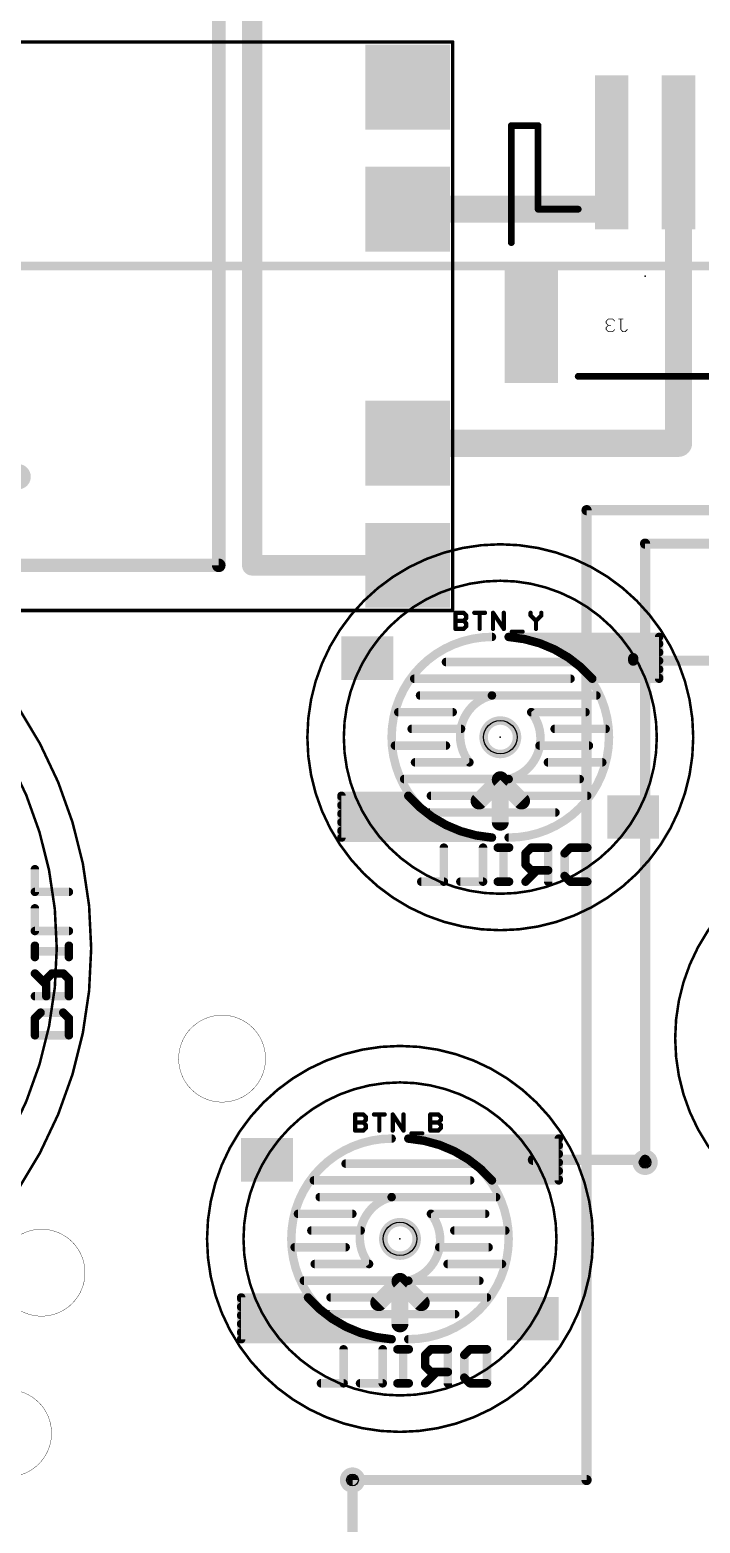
# Model space of a CAD drawing. Extents: x -7 to 74, y -4 to 123.
# Drawn here: x 23.35 to 43.4, y 19.71 to 64.36 of the extents above; entities that cross this region are included whole.
import ezdxf

# ---------------------------------------------------------------- set-up
doc = ezdxf.new("R2010")
doc.units = 0
for name, color, linetype in [('1', 14, 'CONTINUOUS'), ('16', 5, 'CONTINUOUS'), ('18', 94, 'CONTINUOUS'), ('20', 178, 'CONTINUOUS'), ('22', 250, 'CONTINUOUS'), ('23', 178, 'CONTINUOUS'), ('24', 178, 'CONTINUOUS'), ('25', 250, 'CONTINUOUS'), ('26', 250, 'CONTINUOUS'), ('44', 250, 'CONTINUOUS'), ('51', 214, 'CONTINUOUS')]:
    doc.layers.add(name, color=color, linetype=linetype)

# ---------------------------------------------------------------- blocks, each defined once
blk = doc.blocks.new('RECT')
blk.add_solid([(-0.5, -0.5), (0.5, -0.5), (-0.5, 0.5), (0.5, 0.5)])
blk = doc.blocks.new('ROUNDV')
at = {"const_width": 0.5}
blk.add_lwpolyline([(0, -0.25, 1), (0, 0.25, 1), (0, -0.25)], format="xyb", dxfattribs=at)

msp = doc.modelspace()

# ---------------------------------------------------------------- linework, layer by layer
at = {"layer": '1'}
for points, const_width in [([(37.17, 46.21, 1), (37.17, 40.21)], 0.254), ([(37.17, 46.1465, 1), (37.17, 46.2735)], 0.127), ([(37.67, 40.21, 1), (37.67, 46.21)], 0.254), ([(37.67, 46.2735, 1), (37.67, 46.1465)], 0.127), ([(37.67, 46.2735, 1), (37.67, 46.1465)], 0.127), ([(37.6786, 46.2729, 1), (37.6614, 46.1471)], 0.127), ([(38.16, 46.2063, 1), (38.1265, 46.0838)], 0.127), ([(38.1346, 46.0821, 1), (38.1519, 46.208)], 0.127), ([(38.6286, 46.0774, 1), (38.5794, 45.9603)], 0.127), ([(38.6394, 46.0675, 1), (38.6394, 45.9405)], 0.127), ([(38.5872, 45.9576, 1), (38.6208, 46.0801)], 0.127), ([(42.2335, 46.21, 1), (42.1065, 46.21)], 0.127), ([(42.17, 46.1465, 1), (42.17, 46.2735)], 0.127), ([(42.17, 45.9405, 1), (42.17, 46.0675)], 0.127), ([(35.795, 45.5235, 1), (35.795, 45.3965)], 0.127), ([(39.0764, 45.8885, 1), (39.0123, 45.7788)], 0.127), ([(39.0197, 45.7751, 1), (39.0689, 45.8922)], 0.127), ([(39.1874, 45.8135, 1), (39.1874, 45.6865)], 0.127), ([(39.4956, 45.6427, 1), (39.4178, 45.5424)], 0.127), ([(39.4246, 45.5377, 1), (39.4888, 45.6473)], 0.127), ([(39.5811, 45.5595, 1), (39.5811, 45.4325)], 0.127), ([(39.57, 45.3965, 1), (39.57, 45.5235)], 0.127), ([(41.4712, 45.575, 1), (41.3188, 45.575)], 0.1524), ([(41.395, 45.5762, 1), (41.395, 45.4238)], 0.1524), ([(41.3188, 45.5, 1), (41.4712, 45.5)], 0.1524), ([(42.17, 45.6865, 1), (42.17, 45.8135)], 0.127), ([(42.17, 45.4325, 1), (42.17, 45.5595)], 0.127), ([(39.8792, 45.3443, 1), (39.7889, 45.255)], 0.127), ([(39.7951, 45.2495, 1), (39.873, 45.3498)], 0.127), ([(39.8911, 45.3055, 1), (39.8911, 45.1785)], 0.127), ([(40.1423, 45.0515, 1), (40.1423, 44.9245)], 0.127), ([(42.17, 45.1785, 1), (42.17, 45.3055)], 0.127), ([(42.17, 44.9245, 1), (42.17, 45.0515)], 0.127), ([(34.845, 45.0235, 1), (34.845, 44.8965)], 0.127), ([(39.52, 44.8965, 1), (39.52, 45.0235)], 0.127), ([(40.17, 45.0235, 1), (40.17, 44.8965)], 0.127), ([(40.1249, 44.9153, 1), (40.2151, 45.0047)], 0.127), ([(42.1065, 44.96, 1), (42.2335, 44.96)], 0.127), ([(42.17, 44.8965, 1), (42.17, 45.0235)], 0.127), ([(35.02, 44.5235, 1), (35.02, 44.3965)], 0.127), ([(37.17, 44.46, 0.5486), (36.495, 42.46)], 0.254), ([(37.17, 44.5235, 1), (37.17, 44.3965)], 0.127), ([(37.1852, 44.3983, 1), (37.1548, 44.5217)], 0.127), ([(37.17, 44.3965, 1), (37.17, 44.5235)], 0.127), ([(40.295, 44.3965, 1), (40.295, 44.5235)], 0.127), ([(34.37, 44.0235, 1), (34.37, 43.8965)], 0.127), ([(35.995, 43.8965, 1), (35.995, 44.0235)], 0.127), ([(37.67, 41.96, 0.5486), (38.345, 43.96)], 0.254), ([(38.345, 44.0235, 1), (38.345, 43.8965)], 0.127), ([(38.3945, 43.9998, 1), (38.2955, 43.9202)], 0.127), ([(39.97, 43.8965, 1), (39.97, 44.0235)], 0.127), ([(34.77, 43.5235, 1), (34.77, 43.3965)], 0.127), ([(36.245, 43.3965, 1), (36.245, 43.5235)], 0.127), ([(39.045, 43.5235, 1), (39.045, 43.3965)], 0.127), ([(40.57, 43.3965, 1), (40.57, 43.5235)], 0.127), ([(34.27, 43.0235, 1), (34.27, 42.8965)], 0.127), ([(35.795, 42.8965, 1), (35.795, 43.0235)], 0.127), ([(38.595, 43.0235, 1), (38.595, 42.8965)], 0.127), ([(40.07, 42.8965, 1), (40.07, 43.0235)], 0.127), ([(34.87, 42.5235, 1), (34.87, 42.3965)], 0.127), ([(36.4455, 42.4202, 1), (36.5445, 42.4998)], 0.127), ([(36.495, 42.3965, 1), (36.495, 42.5235)], 0.127), ([(38.845, 42.5235, 1), (38.845, 42.3965)], 0.127), ([(40.47, 42.3965, 1), (40.47, 42.5235)], 0.127), ([(34.545, 42.0235, 1), (34.545, 41.8965)], 0.127), ([(37.67, 42.0235, 1), (37.67, 41.8965)], 0.127), ([(37.6548, 42.0217, 1), (37.6852, 41.8983)], 0.127), ([(37.67, 41.8965, 1), (37.67, 42.0235)], 0.127), ([(39.795, 41.8965, 1), (39.795, 42.0235)], 0.127), ([(32.7335, 41.46, 1), (32.6065, 41.46)], 0.127), ([(32.67, 41.5235, 1), (32.67, 41.3965)], 0.127), ([(32.67, 41.4955, 1), (32.67, 41.3685)], 0.127), ([(34.7151, 41.5047, 1), (34.6249, 41.4153)], 0.127), ([(34.67, 41.3965, 1), (34.67, 41.5235)], 0.127), ([(34.6977, 41.3685, 1), (34.6977, 41.4955)], 0.127), ([(35.345, 41.5235, 1), (35.345, 41.3965)], 0.127), ([(40.02, 41.3965, 1), (40.02, 41.5235)], 0.127), ([(32.67, 41.2415, 1), (32.67, 41.1145)], 0.127), ([(35.0449, 41.1705, 1), (34.967, 41.0702)], 0.127), ([(34.9489, 41.1145, 1), (34.9489, 41.2415)], 0.127), ([(34.9608, 41.0757, 1), (35.0511, 41.165)], 0.127), ([(35.32, 41.0235, 1), (35.32, 40.8965)], 0.127), ([(39.07, 40.8965, 1), (39.07, 41.0235)], 0.127), ([(32.67, 40.9875, 1), (32.67, 40.8605)], 0.127), ([(32.67, 40.7335, 1), (32.67, 40.6065)], 0.127), ([(35.2589, 40.8605, 1), (35.2589, 40.9875)], 0.127), ([(35.4154, 40.8823, 1), (35.3512, 40.7727)], 0.127), ([(35.3444, 40.7773, 1), (35.4222, 40.8776)], 0.127), ([(35.6526, 40.6065, 1), (35.6526, 40.7335)], 0.127), ([(35.8203, 40.6449, 1), (35.7711, 40.5278)], 0.127), ([(35.7636, 40.5315, 1), (35.8277, 40.6412)], 0.127), ([(32.67, 40.4795, 1), (32.67, 40.3525)], 0.127), ([(32.67, 40.2735, 1), (32.67, 40.1465)], 0.127), ([(32.6065, 40.21, 1), (32.7335, 40.21)], 0.127), ([(36.2528, 40.4624, 1), (36.2192, 40.3399)], 0.127), ([(36.2007, 40.3525, 1), (36.2007, 40.4795)], 0.127), ([(36.2114, 40.3426, 1), (36.2606, 40.4597)], 0.127), ([(36.7054, 40.3379, 1), (36.6881, 40.212)], 0.127), ([(36.68, 40.2137, 1), (36.7135, 40.3362)], 0.127), ([(37.1614, 40.1471, 1), (37.1786, 40.2729)], 0.127), ([(37.17, 40.1465, 1), (37.17, 40.2735)], 0.127), ([(37.17, 40.1465, 1), (37.17, 40.2735)], 0.127), ([(37.67, 40.2735, 1), (37.67, 40.1465)], 0.127), ([(34.17, 31.21, 1), (34.17, 25.21)], 0.254), ([(34.17, 31.1465, 1), (34.17, 31.2735)], 0.127), ([(34.67, 25.21, 1), (34.67, 31.21)], 0.254), ([(34.67, 31.2735, 1), (34.67, 31.1465)], 0.127), ([(34.67, 31.2735, 1), (34.67, 31.1465)], 0.127), ([(34.6786, 31.2729, 1), (34.6614, 31.1471)], 0.127), ([(35.16, 31.2063, 1), (35.1265, 31.0838)], 0.127), ([(35.1346, 31.0821, 1), (35.1519, 31.208)], 0.127), ([(39.2335, 31.21, 1), (39.1065, 31.21)], 0.127), ([(39.17, 31.1465, 1), (39.17, 31.2735)], 0.127), ([(35.6286, 31.0774, 1), (35.5794, 30.9603)], 0.127), ([(35.6394, 31.0675, 1), (35.6394, 30.9405)], 0.127), ([(35.5872, 30.9576, 1), (35.6208, 31.0801)], 0.127), ([(36.0764, 30.8885, 1), (36.0123, 30.7788)], 0.127), ([(36.0197, 30.7751, 1), (36.0689, 30.8922)], 0.127), ([(36.1874, 30.8135, 1), (36.1874, 30.6865)], 0.127), ([(39.17, 30.9405, 1), (39.17, 31.0675)], 0.127), ([(39.17, 30.6865, 1), (39.17, 30.8135)], 0.127), ([(32.795, 30.5235, 1), (32.795, 30.3965)], 0.127), ([(36.4956, 30.6427, 1), (36.4178, 30.5424)], 0.127), ([(36.4246, 30.5377, 1), (36.4888, 30.6473)], 0.127), ([(36.5811, 30.5595, 1), (36.5811, 30.4325)], 0.127), ([(36.57, 30.3965, 1), (36.57, 30.5235)], 0.127), ([(36.8792, 30.3443, 1), (36.7889, 30.255)], 0.127), ([(36.7951, 30.2495, 1), (36.873, 30.3498)], 0.127), ([(36.8911, 30.3055, 1), (36.8911, 30.1785)], 0.127), ([(38.395, 30.6512, 1), (38.395, 30.4988)], 0.1524), ([(39.17, 30.4325, 1), (39.17, 30.5595)], 0.127), ([(39.17, 30.1785, 1), (39.17, 30.3055)], 0.127), ([(41.8262, 30.575, 1), (41.6738, 30.575)], 0.1524), ([(41.6738, 30.5, 1), (41.8262, 30.5)], 0.1524), ([(41.75, 30.4988, 1), (41.75, 30.6512)], 0.1524), ([(31.845, 30.0235, 1), (31.845, 29.8965)], 0.127), ([(36.52, 29.8965, 1), (36.52, 30.0235)], 0.127), ([(37.1423, 30.0515, 1), (37.1423, 29.9245)], 0.127), ([(37.17, 30.0235, 1), (37.17, 29.8965)], 0.127), ([(37.1249, 29.9153, 1), (37.2151, 30.0047)], 0.127), ([(39.1065, 29.96, 1), (39.2335, 29.96)], 0.127), ([(39.17, 29.9245, 1), (39.17, 30.0515)], 0.127), ([(39.17, 29.8965, 1), (39.17, 30.0235)], 0.127), ([(32.02, 29.5235, 1), (32.02, 29.3965)], 0.127), ([(34.17, 29.46, 0.5486), (33.495, 27.46)], 0.254), ([(34.17, 29.5235, 1), (34.17, 29.3965)], 0.127), ([(34.1852, 29.3983, 1), (34.1548, 29.5217)], 0.127), ([(34.17, 29.3965, 1), (34.17, 29.5235)], 0.127), ([(37.295, 29.3965, 1), (37.295, 29.5235)], 0.127), ([(31.37, 29.0235, 1), (31.37, 28.8965)], 0.127), ([(32.995, 28.8965, 1), (32.995, 29.0235)], 0.127), ([(34.67, 26.96, 0.5486), (35.345, 28.96)], 0.254), ([(35.345, 29.0235, 1), (35.345, 28.8965)], 0.127), ([(35.3945, 28.9998, 1), (35.2955, 28.9202)], 0.127), ([(36.97, 28.8965, 1), (36.97, 29.0235)], 0.127), ([(31.77, 28.5235, 1), (31.77, 28.3965)], 0.127), ([(33.245, 28.3965, 1), (33.245, 28.5235)], 0.127), ([(36.045, 28.5235, 1), (36.045, 28.3965)], 0.127), ([(37.57, 28.3965, 1), (37.57, 28.5235)], 0.127), ([(31.27, 28.0235, 1), (31.27, 27.8965)], 0.127), ([(32.795, 27.8965, 1), (32.795, 28.0235)], 0.127), ([(35.595, 28.0235, 1), (35.595, 27.8965)], 0.127), ([(37.07, 27.8965, 1), (37.07, 28.0235)], 0.127), ([(31.87, 27.5235, 1), (31.87, 27.3965)], 0.127), ([(33.4455, 27.4202, 1), (33.5445, 27.4998)], 0.127), ([(33.495, 27.3965, 1), (33.495, 27.5235)], 0.127), ([(35.845, 27.5235, 1), (35.845, 27.3965)], 0.127), ([(37.47, 27.3965, 1), (37.47, 27.5235)], 0.127), ([(31.545, 27.0235, 1), (31.545, 26.8965)], 0.127), ([(34.67, 27.0235, 1), (34.67, 26.8965)], 0.127), ([(34.6548, 27.0217, 1), (34.6852, 26.8983)], 0.127), ([(34.67, 26.8965, 1), (34.67, 27.0235)], 0.127), ([(36.795, 26.8965, 1), (36.795, 27.0235)], 0.127), ([(29.7335, 26.46, 1), (29.6065, 26.46)], 0.127), ([(29.67, 26.5235, 1), (29.67, 26.3965)], 0.127), ([(29.67, 26.4955, 1), (29.67, 26.3685)], 0.127), ([(31.7151, 26.5047, 1), (31.6249, 26.4153)], 0.127), ([(31.67, 26.3965, 1), (31.67, 26.5235)], 0.127), ([(31.6977, 26.3685, 1), (31.6977, 26.4955)], 0.127), ([(32.345, 26.5235, 1), (32.345, 26.3965)], 0.127), ([(37.02, 26.3965, 1), (37.02, 26.5235)], 0.127), ([(29.67, 26.2415, 1), (29.67, 26.1145)], 0.127), ([(29.67, 25.9875, 1), (29.67, 25.8605)], 0.127), ([(32.0449, 26.1705, 1), (31.967, 26.0702)], 0.127), ([(31.9489, 26.1145, 1), (31.9489, 26.2415)], 0.127), ([(31.9608, 26.0757, 1), (32.0511, 26.165)], 0.127), ([(32.32, 26.0235, 1), (32.32, 25.8965)], 0.127), ([(32.2589, 25.8605, 1), (32.2589, 25.9875)], 0.127), ([(32.4154, 25.8823, 1), (32.3512, 25.7727)], 0.127), ([(32.3444, 25.7773, 1), (32.4222, 25.8776)], 0.127), ([(36.07, 25.8965, 1), (36.07, 26.0235)], 0.127), ([(29.67, 25.7335, 1), (29.67, 25.6065)], 0.127), ([(29.67, 25.4795, 1), (29.67, 25.3525)], 0.127), ([(32.6526, 25.6065, 1), (32.6526, 25.7335)], 0.127), ([(32.8203, 25.6449, 1), (32.7711, 25.5278)], 0.127), ([(32.7636, 25.5315, 1), (32.8277, 25.6412)], 0.127), ([(33.2528, 25.4624, 1), (33.2192, 25.3399)], 0.127), ([(33.2007, 25.3525, 1), (33.2007, 25.4795)], 0.127), ([(33.2114, 25.3426, 1), (33.2606, 25.4597)], 0.127), ([(29.67, 25.2735, 1), (29.67, 25.1465)], 0.127), ([(29.6065, 25.21, 1), (29.7335, 25.21)], 0.127), ([(33.7054, 25.3379, 1), (33.6881, 25.212)], 0.127), ([(33.68, 25.2137, 1), (33.7135, 25.3362)], 0.127), ([(34.1614, 25.1471, 1), (34.1786, 25.2729)], 0.127), ([(34.17, 25.1465, 1), (34.17, 25.2735)], 0.127), ([(34.17, 25.1465, 1), (34.17, 25.2735)], 0.127), ([(34.67, 25.2735, 1), (34.67, 25.1465)], 0.127), ([(33.0762, 21, 1), (32.9238, 21)], 0.1524)]:
    msp.add_lwpolyline(points, format="xyb", dxfattribs=dict(at, const_width=const_width))
for points, const_width in [([(37.67, 46.21), (42.17, 46.21)], 0.254), ([(38.1433, 46.145), (37.67, 46.21)], 0.254), ([(38.604, 46.0189), (38.1433, 46.145)], 0.254), ([(39.0443, 45.8336), (38.604, 46.0189)], 0.254), ([(38.6394, 46.004), (42.17, 46.004)], 0.254), ([(42.17, 46.21), (42.17, 44.96)], 0.254), ([(35.795, 45.46), (39.57, 45.46)], 0.254), ([(39.4567, 45.5925), (39.0443, 45.8336)], 0.254), ([(39.1874, 45.75), (42.17, 45.75)], 0.254), ([(39.8341, 45.2996), (39.4567, 45.5925)], 0.254), ([(39.5811, 45.496), (42.17, 45.496)], 0.254), ([(41.395, 45.5), (41.395, 45.575)], 0.3048), ([(44.5, 45.5), (41.395, 45.5)], 0.3048), ([(40.17, 44.96), (39.8341, 45.2996)], 0.254), ([(39.8911, 45.242), (42.17, 45.242)], 0.254), ([(40.1423, 44.988), (42.17, 44.988)], 0.254), ([(34.845, 44.96), (39.52, 44.96)], 0.254), ([(42.17, 44.96), (40.17, 44.96)], 0.254), ([(35.02, 44.46), (37.17, 44.46)], 0.254), ([(37.17, 44.46), (40.295, 44.46)], 0.254), ([(35.995, 43.96), (34.37, 43.96)], 0.254), ([(38.345, 43.96), (39.97, 43.96)], 0.254), ([(36.245, 43.46), (34.77, 43.46)], 0.254), ([(39.045, 43.46), (40.57, 43.46)], 0.254), ([(35.795, 42.96), (34.27, 42.96)], 0.254), ([(38.595, 42.96), (40.07, 42.96)], 0.254), ([(36.495, 42.46), (34.87, 42.46)], 0.254), ([(38.845, 42.46), (40.47, 42.46)], 0.254), ([(34.545, 41.96), (37.67, 41.96)], 0.254), ([(37.67, 41.96), (39.795, 41.96)], 0.254), ([(32.67, 40.21), (32.67, 41.46)], 0.254), ([(32.67, 41.46), (34.67, 41.46)], 0.254), ([(32.67, 41.432), (34.6977, 41.432)], 0.254), ([(34.67, 41.46), (35.0059, 41.1204)], 0.254), ([(35.345, 41.46), (40.02, 41.46)], 0.254), ([(32.67, 41.178), (34.9489, 41.178)], 0.254), ([(35.0059, 41.1204), (35.3833, 40.8275)], 0.254), ([(35.32, 40.96), (39.07, 40.96)], 0.254), ([(32.67, 40.924), (35.2589, 40.924)], 0.254), ([(32.67, 40.67), (35.6526, 40.67)], 0.254), ([(35.3833, 40.8275), (35.7957, 40.5864)], 0.254), ([(35.7957, 40.5864), (36.236, 40.4011)], 0.254), ([(32.67, 40.416), (36.2007, 40.416)], 0.254), ([(37.17, 40.21), (32.67, 40.21)], 0.254), ([(36.236, 40.4011), (36.6967, 40.275)], 0.254), ([(36.6967, 40.275), (37.17, 40.21)], 0.254), ([(34.67, 31.21), (39.17, 31.21)], 0.254), ([(35.1433, 31.145), (34.67, 31.21)], 0.254), ([(35.604, 31.0189), (35.1433, 31.145)], 0.254), ([(39.17, 31.21), (39.17, 29.96)], 0.254), ([(36.0443, 30.8336), (35.604, 31.0189)], 0.254), ([(35.6394, 31.004), (39.17, 31.004)], 0.254), ([(36.4567, 30.5925), (36.0443, 30.8336)], 0.254), ([(36.1874, 30.75), (39.17, 30.75)], 0.254), ([(32.795, 30.46), (36.57, 30.46)], 0.254), ([(36.8341, 30.2996), (36.4567, 30.5925)], 0.254), ([(36.5811, 30.496), (39.17, 30.496)], 0.254), ([(37.17, 29.96), (36.8341, 30.2996)], 0.254), ([(36.8911, 30.242), (39.17, 30.242)], 0.254), ([(41.75, 30.575), (38.395, 30.575)], 0.3048), ([(41.75, 30.5), (41.75, 30.575)], 0.3048), ([(31.845, 29.96), (36.52, 29.96)], 0.254), ([(37.1423, 29.988), (39.17, 29.988)], 0.254), ([(39.17, 29.96), (37.17, 29.96)], 0.254), ([(32.02, 29.46), (34.17, 29.46)], 0.254), ([(34.17, 29.46), (37.295, 29.46)], 0.254), ([(32.995, 28.96), (31.37, 28.96)], 0.254), ([(35.345, 28.96), (36.97, 28.96)], 0.254), ([(33.245, 28.46), (31.77, 28.46)], 0.254), ([(36.045, 28.46), (37.57, 28.46)], 0.254), ([(32.795, 27.96), (31.27, 27.96)], 0.254), ([(35.595, 27.96), (37.07, 27.96)], 0.254), ([(33.495, 27.46), (31.87, 27.46)], 0.254), ([(35.845, 27.46), (37.47, 27.46)], 0.254), ([(31.545, 26.96), (34.67, 26.96)], 0.254), ([(34.67, 26.96), (36.795, 26.96)], 0.254), ([(29.67, 25.21), (29.67, 26.46)], 0.254), ([(29.67, 26.46), (31.67, 26.46)], 0.254), ([(29.67, 26.432), (31.6977, 26.432)], 0.254), ([(31.67, 26.46), (32.0059, 26.1204)], 0.254), ([(32.345, 26.46), (37.02, 26.46)], 0.254), ([(29.67, 26.178), (31.9489, 26.178)], 0.254), ([(29.67, 25.924), (32.2589, 25.924)], 0.254), ([(32.0059, 26.1204), (32.3833, 25.8275)], 0.254), ([(32.32, 25.96), (36.07, 25.96)], 0.254), ([(32.3833, 25.8275), (32.7957, 25.5864)], 0.254), ([(29.67, 25.67), (32.6526, 25.67)], 0.254), ([(29.67, 25.416), (33.2007, 25.416)], 0.254), ([(32.7957, 25.5864), (33.236, 25.4011)], 0.254), ([(33.236, 25.4011), (33.6967, 25.275)], 0.254), ([(34.17, 25.21), (29.67, 25.21)], 0.254), ([(33.6967, 25.275), (34.17, 25.21)], 0.254), ([(33, 18.375), (33, 21)], 0.3048)]:
    msp.add_lwpolyline(points, dxfattribs=dict(at, const_width=const_width))
at = {"layer": '16'}
for points, const_width in [([(30, 48.35), (30, 93)], 0.6096), ([(29, 48.35), (29, 88.5)], 0.4064), ([(40.75, 59), (40.75, 60.7)], 0.8128), ([(42.75, 60.7), (42.75, 52)], 0.8128), ([(34.65, 59), (40.75, 59)], 0.8128), ([(42.75, 52), (34.65, 52)], 0.8128), ([(47, 50), (40, 50)], 0.3048), ([(40, 50), (40, 21)], 0.3048), ([(48, 49), (41.75, 49)], 0.3048), ([(41.75, 49), (41.75, 30.5)], 0.3048), ([(11.35, 48.35), (29, 48.35)], 0.4064), ([(34.65, 48.35), (30, 48.35)], 0.6096), ([(40, 21), (33, 21)], 0.3048)]:
    msp.add_lwpolyline(points, dxfattribs=dict(at, const_width=const_width))
for points, const_width in [([(40.9532, 60.7, 1), (40.5468, 60.7)], 0.4064), ([(42.9532, 60.7, 1), (42.5468, 60.7)], 0.4064), ([(34.65, 59.2032, 1), (34.65, 58.7968)], 0.4064), ([(40.75, 58.7968, 1), (40.75, 59.2032)], 0.4064), ([(40.5468, 59, 1), (40.9532, 59)], 0.4064), ([(34.65, 52.2032, 1), (34.65, 51.7968)], 0.4064), ([(42.75, 51.7968, 1), (42.75, 52.2032)], 0.4064), ([(42.5468, 52, 1), (42.9532, 52)], 0.4064), ([(40, 50.0762, 1), (40, 49.9238)], 0.1524), ([(40.0762, 50, 1), (39.9238, 50)], 0.1524), ([(41.75, 49.0762, 1), (41.75, 48.9238)], 0.1524), ([(41.8262, 49, 1), (41.6738, 49)], 0.1524), ([(28.8984, 48.35, 1), (29.1016, 48.35)], 0.2032), ([(29, 48.2484, 1), (29, 48.4516)], 0.2032), ([(30, 48.5024, 1), (30, 48.1976)], 0.3048), ([(29.8476, 48.35, 1), (30.1524, 48.35)], 0.3048), ([(34.65, 48.1976, 1), (34.65, 48.5024)], 0.3048), ([(41.6738, 30.5, 1), (41.8262, 30.5)], 0.1524), ([(33, 21.0762, 1), (33, 20.9238)], 0.1524), ([(39.9238, 21, 1), (40.0762, 21)], 0.1524), ([(40, 20.9238, 1), (40, 21.0762)], 0.1524)]:
    msp.add_lwpolyline(points, format="xyb", dxfattribs=dict(at, const_width=const_width))
at = {"layer": '20'}
for points, const_width in [([(37.42, 42.71, 1), (37.42, 43.71, 1), (37.42, 42.71)], 0.254), ([(29.1, 32.3, 1), (29.1, 34.9, 1), (29.1, 32.3)], 0.01), ([(34.42, 27.71, 1), (34.42, 28.71, 1), (34.42, 27.71)], 0.254), ([(23.7, 25.9, 1), (23.7, 28.5, 1), (23.7, 25.9)], 0.01), ([(22.7, 21.1, 1), (22.7, 23.7, 1), (22.7, 21.1)], 0.01)]:
    msp.add_lwpolyline(points, format="xyb", dxfattribs=dict(at, const_width=const_width))
for centre in [(37.42, 43.21), (34.42, 28.21)]:
    msp.add_circle(centre, 0.5, dxfattribs=at)
at = {"layer": '22'}
for points, const_width in [([(10, 64), (36, 64)], 0.1), ([(36, 64), (36, 47)], 0.1), ([(37.75, 58), (37.75, 61.5)], 0.2032), ([(37.75, 61.5), (38.55, 61.5)], 0.2032), ([(38.55, 61.5), (38.55, 59)], 0.2032), ([(38.55, 59), (39.75, 59)], 0.2032), ([(43.75, 54), (39.75, 54)], 0.2032), ([(36, 47), (10, 47)], 0.1), ([(36.785, 41.305), (37.42, 41.94)], 0.508), ([(37.42, 40.67), (37.42, 41.94)], 0.508), ([(38.055, 41.305), (37.42, 41.94)], 0.508), ([(35.7338, 39.9089), (35.7338, 38.892)], 0.254), ([(36.9032, 39.9089), (36.9032, 38.892)], 0.254), ([(37.6828, 39.9089), (37.3438, 39.9089)], 0.254), ([(37.5133, 38.892), (37.5133, 39.9089)], 0.254), ([(38.3438, 39.9089), (38.1743, 39.7394)], 0.254), ([(38.1743, 39.7394), (38.1743, 39.4004)], 0.254), ([(38.8522, 39.9089), (38.3438, 39.9089)], 0.254), ([(38.8522, 38.892), (38.8522, 39.9089)], 0.254), ([(39.3437, 39.7394), (39.5132, 39.9089)], 0.254), ([(39.3437, 39.0615), (39.3437, 39.7394)], 0.254), ([(39.5132, 39.9089), (40.0216, 39.9089)], 0.254), ([(40.0216, 39.9089), (40.0216, 38.892)], 0.254), ([(23.502, 38.5862), (23.502, 39.2641)], 0.254), ([(38.1743, 39.4004), (38.3438, 39.231)], 0.254), ([(38.5132, 39.231), (38.1743, 38.892)], 0.254), ([(38.3438, 39.231), (38.8522, 39.231)], 0.254), ([(35.7338, 38.892), (35.0559, 38.892)], 0.254), ([(36.9032, 38.892), (36.2253, 38.892)], 0.254), ([(37.6828, 38.892), (37.3438, 38.892)], 0.254), ([(39.5132, 38.892), (39.3437, 39.0615)], 0.254), ([(40.0216, 38.892), (39.5132, 38.892)], 0.254), ([(24.5189, 38.5862), (23.502, 38.5862)], 0.254), ([(23.502, 37.4168), (23.502, 38.0947)], 0.254), ([(24.5189, 37.4168), (23.502, 37.4168)], 0.254), ([(23.502, 36.6372), (23.502, 36.9762)], 0.254), ([(24.5189, 36.6372), (24.5189, 36.9762)], 0.254), ([(23.502, 36.8067), (24.5189, 36.8067)], 0.254), ([(23.841, 35.8068), (23.502, 36.1457)], 0.254), ([(24.0104, 36.1457), (23.841, 35.9762)], 0.254), ([(24.3494, 36.1457), (24.0104, 36.1457)], 0.254), ([(24.5189, 35.9762), (24.3494, 36.1457)], 0.254), ([(23.841, 35.9762), (23.841, 35.4678)], 0.254), ([(24.5189, 35.4678), (24.5189, 35.9762)], 0.254), ([(23.502, 35.4678), (24.5189, 35.4678)], 0.254), ([(23.502, 34.8068), (23.6715, 34.9763)], 0.254), ([(23.502, 34.2984), (23.502, 34.8068)], 0.254), ([(23.6715, 34.9763), (24.3494, 34.9763)], 0.254), ([(24.3494, 34.9763), (24.5189, 34.8068)], 0.254), ([(24.5189, 34.8068), (24.5189, 34.2984)], 0.254), ([(24.5189, 34.2984), (23.502, 34.2984)], 0.254), ([(33.785, 26.305), (34.42, 26.94)], 0.508), ([(34.42, 25.67), (34.42, 26.94)], 0.508), ([(35.055, 26.305), (34.42, 26.94)], 0.508), ([(32.7338, 24.9089), (32.7338, 23.892)], 0.254), ([(33.9032, 24.9089), (33.9032, 23.892)], 0.254), ([(34.6828, 24.9089), (34.3438, 24.9089)], 0.254), ([(34.5133, 23.892), (34.5133, 24.9089)], 0.254), ([(35.3438, 24.9089), (35.1743, 24.7394)], 0.254), ([(35.8522, 24.9089), (35.3438, 24.9089)], 0.254), ([(35.8522, 23.892), (35.8522, 24.9089)], 0.254), ([(36.3437, 24.7394), (36.5132, 24.9089)], 0.254), ([(36.5132, 24.9089), (37.0216, 24.9089)], 0.254), ([(37.0216, 24.9089), (37.0216, 23.892)], 0.254), ([(35.1743, 24.7394), (35.1743, 24.4004)], 0.254), ([(36.3437, 24.0615), (36.3437, 24.7394)], 0.254), ([(35.1743, 24.4004), (35.3438, 24.231)], 0.254), ([(35.5132, 24.231), (35.1743, 23.892)], 0.254), ([(35.3438, 24.231), (35.8522, 24.231)], 0.254), ([(36.5132, 23.892), (36.3437, 24.0615)], 0.254), ([(32.7338, 23.892), (32.0559, 23.892)], 0.254), ([(33.9032, 23.892), (33.2253, 23.892)], 0.254), ([(34.6828, 23.892), (34.3438, 23.892)], 0.254), ([(37.0216, 23.892), (36.5132, 23.892)], 0.254)]:
    msp.add_lwpolyline(points, dxfattribs=dict(at, const_width=const_width))
for points, const_width in [([(36.025, 64, 1), (35.975, 64)], 0.05), ([(36, 63.975, 1), (36, 64.025)], 0.05), ([(37.8008, 61.5, 1), (37.6992, 61.5)], 0.1016), ([(37.75, 61.5508, 1), (37.75, 61.4492)], 0.1016), ([(38.6008, 61.5, 1), (38.4992, 61.5)], 0.1016), ([(38.55, 61.4492, 1), (38.55, 61.5508)], 0.1016), ([(38.55, 59.0508, 1), (38.55, 58.9492)], 0.1016), ([(38.4992, 59, 1), (38.6008, 59)], 0.1016), ([(39.75, 58.9492, 1), (39.75, 59.0508)], 0.1016), ([(37.6992, 58, 1), (37.8008, 58)], 0.1016), ([(39.75, 54.0508, 1), (39.75, 53.9492)], 0.1016), ([(35.975, 47, 1), (36.025, 47)], 0.05), ([(36, 46.975, 1), (36, 47.025)], 0.05), ([(37.547, 41.94, 1), (37.293, 41.94)], 0.254), ([(37.5098, 42.0298, 1), (37.3302, 41.8502)], 0.254), ([(37.5098, 41.8502, 1), (37.3302, 42.0298)], 0.254), ([(36.6952, 41.3948, 1), (36.8748, 41.2152)], 0.254), ([(37.9652, 41.2152, 1), (38.1448, 41.3948)], 0.254), ([(37.293, 40.67, 1), (37.547, 40.67)], 0.254), ([(35.7973, 39.9089, 1), (35.6703, 39.9089)], 0.127), ([(36.9667, 39.9089, 1), (36.8397, 39.9089)], 0.127), ([(37.3438, 39.9724, 1), (37.3438, 39.8454)], 0.127), ([(37.5768, 39.9089, 1), (37.4498, 39.9089)], 0.127), ([(37.6828, 39.8454, 1), (37.6828, 39.9724)], 0.127), ([(38.2378, 39.7394, 1), (38.1108, 39.7394)], 0.127), ([(38.1294, 39.7843, 1), (38.2192, 39.6945)], 0.127), ([(38.3438, 39.9724, 1), (38.3438, 39.8454)], 0.127), ([(38.3887, 39.864, 1), (38.2989, 39.9538)], 0.127), ([(38.9157, 39.9089, 1), (38.7887, 39.9089)], 0.127), ([(38.8522, 39.8454, 1), (38.8522, 39.9724)], 0.127), ([(39.4072, 39.7394, 1), (39.2802, 39.7394)], 0.127), ([(39.2988, 39.7843, 1), (39.3886, 39.6945)], 0.127), ([(39.5132, 39.9724, 1), (39.5132, 39.8454)], 0.127), ([(39.5581, 39.864, 1), (39.4683, 39.9538)], 0.127), ([(40.0851, 39.9089, 1), (39.9581, 39.9089)], 0.127), ([(40.0216, 39.8454, 1), (40.0216, 39.9724)], 0.127), ([(23.5655, 39.2641, 1), (23.4385, 39.2641)], 0.127), ([(38.2192, 39.4453, 1), (38.1294, 39.3555)], 0.127), ([(38.1108, 39.4004, 1), (38.2378, 39.4004)], 0.127), ([(38.3438, 39.2945, 1), (38.3438, 39.1675)], 0.127), ([(38.2989, 39.1861, 1), (38.3887, 39.2759)], 0.127), ([(38.5581, 39.1861, 1), (38.4683, 39.2759)], 0.127), ([(38.8522, 39.1675, 1), (38.8522, 39.2945)], 0.127), ([(35.0559, 38.9555, 1), (35.0559, 38.8285)], 0.127), ([(35.6703, 38.892, 1), (35.7973, 38.892)], 0.127), ([(35.7338, 38.8285, 1), (35.7338, 38.9555)], 0.127), ([(36.2253, 38.9555, 1), (36.2253, 38.8285)], 0.127), ([(36.8397, 38.892, 1), (36.9667, 38.892)], 0.127), ([(36.9032, 38.8285, 1), (36.9032, 38.9555)], 0.127), ([(37.3438, 38.9555, 1), (37.3438, 38.8285)], 0.127), ([(37.4498, 38.892, 1), (37.5768, 38.892)], 0.127), ([(37.6828, 38.8285, 1), (37.6828, 38.9555)], 0.127), ([(38.1294, 38.9369, 1), (38.2192, 38.8471)], 0.127), ([(38.7887, 38.892, 1), (38.9157, 38.892)], 0.127), ([(39.3886, 39.1064, 1), (39.2988, 39.0166)], 0.127), ([(39.2802, 39.0615, 1), (39.4072, 39.0615)], 0.127), ([(39.5132, 38.9555, 1), (39.5132, 38.8285)], 0.127), ([(39.4683, 38.8471, 1), (39.5581, 38.9369)], 0.127), ([(39.9581, 38.892, 1), (40.0851, 38.892)], 0.127), ([(40.0216, 38.8285, 1), (40.0216, 38.9555)], 0.127), ([(23.502, 38.6497, 1), (23.502, 38.5227)], 0.127), ([(23.4385, 38.5862, 1), (23.5655, 38.5862)], 0.127), ([(24.5189, 38.5227, 1), (24.5189, 38.6497)], 0.127), ([(23.5655, 38.0947, 1), (23.4385, 38.0947)], 0.127), ([(23.502, 37.4803, 1), (23.502, 37.3533)], 0.127), ([(24.5189, 37.3533, 1), (24.5189, 37.4803)], 0.127), ([(23.4385, 37.4168, 1), (23.5655, 37.4168)], 0.127), ([(23.5655, 36.9762, 1), (23.4385, 36.9762)], 0.127), ([(24.5824, 36.9762, 1), (24.4554, 36.9762)], 0.127), ([(23.502, 36.8702, 1), (23.502, 36.7432)], 0.127), ([(23.4385, 36.6372, 1), (23.5655, 36.6372)], 0.127), ([(24.4554, 36.6372, 1), (24.5824, 36.6372)], 0.127), ([(24.5189, 36.7432, 1), (24.5189, 36.8702)], 0.127), ([(23.5469, 36.1906, 1), (23.4571, 36.1008)], 0.127), ([(24.0104, 36.2092, 1), (24.0104, 36.0822)], 0.127), ([(24.0553, 36.1008, 1), (23.9655, 36.1906)], 0.127), ([(24.3943, 36.1906, 1), (24.3045, 36.1008)], 0.127), ([(24.3494, 36.0822, 1), (24.3494, 36.2092)], 0.127), ([(23.9045, 35.9762, 1), (23.7775, 35.9762)], 0.127), ([(23.7961, 36.0211, 1), (23.8859, 35.9313)], 0.127), ([(23.7961, 35.7619, 1), (23.8859, 35.8517)], 0.127), ([(24.5824, 35.9762, 1), (24.4554, 35.9762)], 0.127), ([(24.474, 35.9313, 1), (24.5638, 36.0211)], 0.127), ([(23.502, 35.5313, 1), (23.502, 35.4043)], 0.127), ([(23.7775, 35.4678, 1), (23.9045, 35.4678)], 0.127), ([(24.4554, 35.4678, 1), (24.5824, 35.4678)], 0.127), ([(24.5189, 35.4043, 1), (24.5189, 35.5313)], 0.127), ([(23.5655, 34.8068, 1), (23.4385, 34.8068)], 0.127), ([(23.4571, 34.8517, 1), (23.5469, 34.7619)], 0.127), ([(23.6715, 35.0398, 1), (23.6715, 34.9128)], 0.127), ([(23.7164, 34.9314, 1), (23.6266, 35.0212)], 0.127), ([(24.3943, 35.0212, 1), (24.3045, 34.9314)], 0.127), ([(24.3494, 34.9128, 1), (24.3494, 35.0398)], 0.127), ([(24.5824, 34.8068, 1), (24.4554, 34.8068)], 0.127), ([(24.474, 34.7619, 1), (24.5638, 34.8517)], 0.127), ([(23.502, 34.3619, 1), (23.502, 34.2349)], 0.127), ([(24.5189, 34.2349, 1), (24.5189, 34.3619)], 0.127), ([(23.4385, 34.2984, 1), (23.5655, 34.2984)], 0.127), ([(24.4554, 34.2984, 1), (24.5824, 34.2984)], 0.127), ([(34.547, 26.94, 1), (34.293, 26.94)], 0.254), ([(34.5098, 27.0298, 1), (34.3302, 26.8502)], 0.254), ([(34.5098, 26.8502, 1), (34.3302, 27.0298)], 0.254), ([(33.6952, 26.3948, 1), (33.8748, 26.2152)], 0.254), ([(34.9652, 26.2152, 1), (35.1448, 26.3948)], 0.254), ([(34.293, 25.67, 1), (34.547, 25.67)], 0.254), ([(32.7973, 24.9089, 1), (32.6703, 24.9089)], 0.127), ([(33.9667, 24.9089, 1), (33.8397, 24.9089)], 0.127), ([(34.3438, 24.9724, 1), (34.3438, 24.8454)], 0.127), ([(34.5768, 24.9089, 1), (34.4498, 24.9089)], 0.127), ([(34.6828, 24.8454, 1), (34.6828, 24.9724)], 0.127), ([(35.3438, 24.9724, 1), (35.3438, 24.8454)], 0.127), ([(35.3887, 24.864, 1), (35.2989, 24.9538)], 0.127), ([(35.9157, 24.9089, 1), (35.7887, 24.9089)], 0.127), ([(35.8522, 24.8454, 1), (35.8522, 24.9724)], 0.127), ([(36.5132, 24.9724, 1), (36.5132, 24.8454)], 0.127), ([(36.5581, 24.864, 1), (36.4683, 24.9538)], 0.127), ([(37.0851, 24.9089, 1), (36.9581, 24.9089)], 0.127), ([(37.0216, 24.8454, 1), (37.0216, 24.9724)], 0.127), ([(35.2378, 24.7394, 1), (35.1108, 24.7394)], 0.127), ([(35.1294, 24.7843, 1), (35.2192, 24.6945)], 0.127), ([(36.4072, 24.7394, 1), (36.2802, 24.7394)], 0.127), ([(36.2988, 24.7843, 1), (36.3886, 24.6945)], 0.127), ([(35.2192, 24.4453, 1), (35.1294, 24.3555)], 0.127), ([(35.1108, 24.4004, 1), (35.2378, 24.4004)], 0.127), ([(35.3438, 24.2945, 1), (35.3438, 24.1675)], 0.127), ([(35.2989, 24.1861, 1), (35.3887, 24.2759)], 0.127), ([(35.5581, 24.1861, 1), (35.4683, 24.2759)], 0.127), ([(35.8522, 24.1675, 1), (35.8522, 24.2945)], 0.127), ([(36.3886, 24.1064, 1), (36.2988, 24.0166)], 0.127), ([(36.2802, 24.0615, 1), (36.4072, 24.0615)], 0.127), ([(32.0559, 23.9555, 1), (32.0559, 23.8285)], 0.127), ([(32.6703, 23.892, 1), (32.7973, 23.892)], 0.127), ([(32.7338, 23.8285, 1), (32.7338, 23.9555)], 0.127), ([(33.2253, 23.9555, 1), (33.2253, 23.8285)], 0.127), ([(33.8397, 23.892, 1), (33.9667, 23.892)], 0.127), ([(33.9032, 23.8285, 1), (33.9032, 23.9555)], 0.127), ([(34.3438, 23.9555, 1), (34.3438, 23.8285)], 0.127), ([(34.4498, 23.892, 1), (34.5768, 23.892)], 0.127), ([(34.6828, 23.8285, 1), (34.6828, 23.9555)], 0.127), ([(35.1294, 23.9369, 1), (35.2192, 23.8471)], 0.127), ([(35.7887, 23.892, 1), (35.9157, 23.892)], 0.127), ([(36.5132, 23.9555, 1), (36.5132, 23.8285)], 0.127), ([(36.4683, 23.8471, 1), (36.5581, 23.9369)], 0.127), ([(36.9581, 23.892, 1), (37.0851, 23.892)], 0.127), ([(37.0216, 23.8285, 1), (37.0216, 23.9555)], 0.127)]:
    msp.add_lwpolyline(points, format="xyb", dxfattribs=dict(at, const_width=const_width))
at = {"layer": '23'}
for p in [(37.42, 43.21), (34.42, 28.21)]:
    msp.add_point(p, dxfattribs=at)
at = {"layer": '24'}
for p in [(36, 64), (41.75, 57)]:
    msp.add_point(p, dxfattribs=at)
at = {"layer": '25', "const_width": 0.0635}
for points in [[(36.0802, 46.9633, 1), (36.0802, 46.8998)], [(36.112, 46.9315, 1), (36.0485, 46.9315)], [(36.3442, 46.954, 1), (36.2993, 46.9091)], [(36.3217, 46.8998, 1), (36.3217, 46.9633)], [(36.434, 46.851, 1), (36.3705, 46.851)], [(36.3798, 46.8286, 1), (36.4247, 46.8735)], [(36.6415, 46.9633, 1), (36.6415, 46.8998)], [(36.8343, 46.9315, 1), (36.7708, 46.9315)], [(36.9635, 46.8998, 1), (36.9635, 46.9633)], [(37.2346, 46.9315, 1), (37.1711, 46.9315)], [(37.2293, 46.9491, 1), (37.1764, 46.9139)], [(37.5566, 46.9315, 1), (37.4931, 46.9315)], [(38.3572, 46.9315, 1), (38.2937, 46.9315)], [(38.2937, 46.851, 1), (38.3572, 46.851)], [(38.3479, 46.8735, 1), (38.303, 46.8286)], [(38.6792, 46.9315, 1), (38.6157, 46.9315)], [(38.6157, 46.851, 1), (38.6792, 46.851)], [(38.6699, 46.8286, 1), (38.625, 46.8735)], [(36.0802, 46.7218, 1), (36.0802, 46.6583)], [(36.0802, 46.4803, 1), (36.0802, 46.4168)], [(36.0485, 46.4485, 1), (36.112, 46.4485)], [(36.2993, 46.471, 1), (36.3442, 46.426)], [(36.3442, 46.7125, 1), (36.2993, 46.6676)], [(36.2993, 46.7125, 1), (36.3442, 46.6676)], [(36.3217, 46.6583, 1), (36.3217, 46.7218)], [(36.3217, 46.4168, 1), (36.3217, 46.4803)], [(36.3705, 46.7705, 1), (36.434, 46.7705)], [(36.434, 46.6095, 1), (36.3705, 46.6095)], [(36.3705, 46.529, 1), (36.434, 46.529)], [(36.4247, 46.7481, 1), (36.3798, 46.793)], [(36.3798, 46.5871, 1), (36.4247, 46.632)], [(36.4247, 46.5065, 1), (36.3798, 46.5515)], [(36.7708, 46.4485, 1), (36.8343, 46.4485)], [(37.1711, 46.4485, 1), (37.2346, 46.4485)], [(37.4931, 46.4485, 1), (37.5566, 46.4485)], [(37.4984, 46.4309, 1), (37.5513, 46.4661)], [(38.5182, 46.69, 1), (38.4547, 46.69)], [(38.464, 46.7125, 1), (38.5089, 46.6676)], [(38.4547, 46.4485, 1), (38.5182, 46.4485)], [(38.464, 46.6676, 1), (38.5089, 46.7125)], [(37.7642, 46.3998, 1), (37.7642, 46.3362)], [(38.0862, 46.3362, 1), (38.0862, 46.3998)], [(33.0802, 31.9633, 1), (33.0802, 31.8998)], [(33.112, 31.9315, 1), (33.0485, 31.9315)], [(33.0802, 31.7218, 1), (33.0802, 31.6583)], [(33.3442, 31.954, 1), (33.2993, 31.9091)], [(33.3442, 31.7125, 1), (33.2993, 31.6676)], [(33.2993, 31.7125, 1), (33.3442, 31.6676)], [(33.3217, 31.8998, 1), (33.3217, 31.9633)], [(33.3217, 31.6583, 1), (33.3217, 31.7218)], [(33.434, 31.851, 1), (33.3705, 31.851)], [(33.3705, 31.7705, 1), (33.434, 31.7705)], [(33.3798, 31.8286, 1), (33.4247, 31.8735)], [(33.4247, 31.7481, 1), (33.3798, 31.793)], [(33.6415, 31.9633, 1), (33.6415, 31.8998)], [(33.8343, 31.9315, 1), (33.7708, 31.9315)], [(33.9635, 31.8998, 1), (33.9635, 31.9633)], [(34.2346, 31.9315, 1), (34.1711, 31.9315)], [(34.2293, 31.9491, 1), (34.1764, 31.9139)], [(34.5566, 31.9315, 1), (34.4931, 31.9315)], [(35.3572, 31.9315, 1), (35.2937, 31.9315)], [(35.3255, 31.9633, 1), (35.3255, 31.8998)], [(35.3255, 31.7218, 1), (35.3255, 31.6583)], [(35.5894, 31.954, 1), (35.5445, 31.9091)], [(35.5894, 31.7125, 1), (35.5445, 31.6676)], [(35.5445, 31.7125, 1), (35.5894, 31.6676)], [(35.567, 31.8998, 1), (35.567, 31.9633)], [(35.567, 31.6583, 1), (35.567, 31.7218)], [(35.6792, 31.851, 1), (35.6157, 31.851)], [(35.6157, 31.7705, 1), (35.6792, 31.7705)], [(35.625, 31.8286, 1), (35.6699, 31.8735)], [(35.6699, 31.7481, 1), (35.625, 31.793)], [(33.0802, 31.4803, 1), (33.0802, 31.4168)], [(33.0485, 31.4485, 1), (33.112, 31.4485)], [(33.2993, 31.471, 1), (33.3442, 31.426)], [(33.3217, 31.4168, 1), (33.3217, 31.4803)], [(33.434, 31.6095, 1), (33.3705, 31.6095)], [(33.3705, 31.529, 1), (33.434, 31.529)], [(33.3798, 31.5871, 1), (33.4247, 31.632)], [(33.4247, 31.5065, 1), (33.3798, 31.5515)], [(33.7708, 31.4485, 1), (33.8343, 31.4485)], [(34.1711, 31.4485, 1), (34.2346, 31.4485)], [(34.4931, 31.4485, 1), (34.5566, 31.4485)], [(34.4984, 31.4309, 1), (34.5513, 31.4661)], [(34.7642, 31.3998, 1), (34.7642, 31.3363)], [(35.0862, 31.3363, 1), (35.0862, 31.3998)], [(35.2937, 31.4485, 1), (35.3572, 31.4485)], [(35.3255, 31.4803, 1), (35.3255, 31.4168)], [(35.5445, 31.471, 1), (35.5894, 31.426)], [(35.567, 31.4168, 1), (35.567, 31.4803)], [(35.6792, 31.6095, 1), (35.6157, 31.6095)], [(35.6157, 31.529, 1), (35.6792, 31.529)], [(35.625, 31.5871, 1), (35.6699, 31.632)], [(35.6699, 31.5065, 1), (35.625, 31.5515)]]:
    msp.add_lwpolyline(points, format="xyb", dxfattribs=at)
at = {"layer": '25', "const_width": 0.127}
for points in [[(36.0802, 46.4485), (36.0802, 46.9315)], [(36.0802, 46.9315), (36.3217, 46.9315)], [(36.3217, 46.9315), (36.4022, 46.851)], [(36.4022, 46.851), (36.4022, 46.7705)], [(36.6415, 46.9315), (36.9635, 46.9315)], [(36.8025, 46.4485), (36.8025, 46.9315)], [(37.2028, 46.4485), (37.2028, 46.9315)], [(37.2028, 46.9315), (37.5248, 46.4485)], [(37.5248, 46.4485), (37.5248, 46.9315)], [(38.3255, 46.9315), (38.3255, 46.851)], [(38.3255, 46.851), (38.4865, 46.69)], [(38.4865, 46.69), (38.6475, 46.851)], [(38.6475, 46.851), (38.6475, 46.9315)], [(36.0802, 46.69), (36.3217, 46.69)], [(36.3217, 46.4485), (36.0802, 46.4485)], [(36.4022, 46.7705), (36.3217, 46.69)], [(36.3217, 46.69), (36.4022, 46.6095)], [(36.4022, 46.529), (36.3217, 46.4485)], [(36.4022, 46.6095), (36.4022, 46.529)], [(38.4865, 46.69), (38.4865, 46.4485)], [(37.7642, 46.368), (38.0862, 46.368)], [(33.0802, 31.4485), (33.0802, 31.9315)], [(33.0802, 31.9315), (33.3217, 31.9315)], [(33.0802, 31.69), (33.3217, 31.69)], [(33.3217, 31.9315), (33.4022, 31.851)], [(33.4022, 31.7705), (33.3217, 31.69)], [(33.3217, 31.69), (33.4022, 31.6095)], [(33.4022, 31.851), (33.4022, 31.7705)], [(33.6415, 31.9315), (33.9635, 31.9315)], [(33.8025, 31.4485), (33.8025, 31.9315)], [(34.2028, 31.4485), (34.2028, 31.9315)], [(34.2028, 31.9315), (34.5248, 31.4485)], [(34.5248, 31.4485), (34.5248, 31.9315)], [(35.3255, 31.4485), (35.3255, 31.9315)], [(35.3255, 31.9315), (35.567, 31.9315)], [(35.3255, 31.69), (35.567, 31.69)], [(35.567, 31.9315), (35.6475, 31.851)], [(35.6475, 31.7705), (35.567, 31.69)], [(35.567, 31.69), (35.6475, 31.6095)], [(35.6475, 31.851), (35.6475, 31.7705)], [(33.3217, 31.4485), (33.0802, 31.4485)], [(33.4022, 31.529), (33.3217, 31.4485)], [(33.4022, 31.6095), (33.4022, 31.529)], [(34.7642, 31.368), (35.0862, 31.368)], [(35.567, 31.4485), (35.3255, 31.4485)], [(35.6475, 31.529), (35.567, 31.4485)], [(35.6475, 31.6095), (35.6475, 31.529)]]:
    msp.add_lwpolyline(points, dxfattribs=at)
at = {"layer": '26', "const_width": 0.0254}
for points in [[(40.6508, 55.7176), (40.5873, 55.6541)], [(40.5873, 55.6541), (40.5873, 55.5905)], [(40.5873, 55.5905), (40.6508, 55.527)], [(40.6508, 55.527), (40.5873, 55.4634)], [(40.5873, 55.4634), (40.5873, 55.3999)], [(40.5873, 55.3999), (40.6508, 55.3363)], [(40.778, 55.7176), (40.6508, 55.7176)], [(40.6508, 55.527), (40.7144, 55.527)], [(40.8415, 55.6541), (40.778, 55.7176)], [(40.778, 55.3363), (40.8415, 55.3999)], [(41.0886, 55.7176), (40.9615, 55.7176)], [(41.0251, 55.3999), (41.0251, 55.7176)], [(41.0886, 55.3363), (41.0251, 55.3999)], [(41.2157, 55.3999), (41.1522, 55.3363)], [(40.6508, 55.3363), (40.778, 55.3363)], [(41.1522, 55.3363), (41.0886, 55.3363)]]:
    msp.add_lwpolyline(points, dxfattribs=at)
at = {"layer": '26', "const_width": 0.0127}
for points in [[(40.5936, 55.6541, 1), (40.5809, 55.6541)], [(40.5828, 55.6586, 1), (40.5918, 55.6496)], [(40.5918, 55.595, 1), (40.5828, 55.586)], [(40.5809, 55.5905, 1), (40.5936, 55.5905)], [(40.5936, 55.4634, 1), (40.5809, 55.4634)], [(40.5828, 55.4679, 1), (40.5918, 55.4589)], [(40.5918, 55.4043, 1), (40.5828, 55.3954)], [(40.5809, 55.3999, 1), (40.5936, 55.3999)], [(40.6508, 55.724, 1), (40.6508, 55.7113)], [(40.6508, 55.5333, 1), (40.6508, 55.5206)], [(40.6553, 55.7131, 1), (40.6464, 55.7221)], [(40.6553, 55.5225, 1), (40.6464, 55.5315)], [(40.6464, 55.5225, 1), (40.6553, 55.5315)], [(40.7144, 55.5206, 1), (40.7144, 55.5333)], [(40.7824, 55.7221, 1), (40.7735, 55.7131)], [(40.778, 55.7113, 1), (40.778, 55.724)], [(40.837, 55.6496, 1), (40.846, 55.6586)], [(40.846, 55.3954, 1), (40.837, 55.4043)], [(40.9615, 55.724, 1), (40.9615, 55.7113)], [(41.0314, 55.7176, 1), (41.0187, 55.7176)], [(41.0295, 55.4043, 1), (41.0206, 55.3954)], [(41.0187, 55.3999, 1), (41.0314, 55.3999)], [(41.0886, 55.7113, 1), (41.0886, 55.724)], [(41.2202, 55.3954, 1), (41.2112, 55.4043)], [(40.6508, 55.3426, 1), (40.6508, 55.33)], [(40.6464, 55.3318, 1), (40.6553, 55.3408)], [(40.7735, 55.3408, 1), (40.7824, 55.3318)], [(40.778, 55.33, 1), (40.778, 55.3426)], [(41.0886, 55.3426, 1), (41.0886, 55.33)], [(41.0841, 55.3318, 1), (41.0931, 55.3408)], [(41.1477, 55.3408, 1), (41.1567, 55.3318)], [(41.1522, 55.33, 1), (41.1522, 55.3426)]]:
    msp.add_lwpolyline(points, format="xyb", dxfattribs=at)
at = {"layer": '44'}
for centre in [(41.75, 30.5), (33, 21)]:
    msp.add_circle(centre, 0.175, dxfattribs=at)
at = {"layer": '51', "const_width": 0.254}
msp.add_lwpolyline([(58.6, 57.3), (0.9, 57.3)], dxfattribs=at)
at = {"layer": '51', "const_width": 0.0762}
for points in [[(12.2, 23.915, 1), (12.2, 49.885, 1), (12.2, 23.915)], [(12.2, 24.945, 1), (12.2, 48.855, 1), (12.2, 24.945)], [(37.42, 37.44, 1), (37.42, 48.98, 1), (37.42, 37.44)], [(37.42, 38.53, 1), (37.42, 47.89, 1), (37.42, 38.53)], [(48.42, 28.44, 1), (48.42, 39.98, 1), (48.42, 28.44)], [(34.42, 22.44, 1), (34.42, 33.98, 1), (34.42, 22.44)], [(34.42, 23.53, 1), (34.42, 32.89, 1), (34.42, 23.53)]]:
    msp.add_lwpolyline(points, format="xyb", dxfattribs=at)

# ---------------------------------------------------------------- block references
at = {"layer": '1', "xscale": 1.55, "yscale": 1.3}
for p in [(33.445, 45.575), (41.395, 45.575), (30.445, 30.575), (38.395, 30.575)]:
    msp.add_blockref('RECT', p, dxfattribs=at)
at = {"layer": '1', "xscale": 1.55, "yscale": 1.3, "rotation": 180}
for p in [(33.445, 40.825), (41.395, 40.825), (30.445, 25.825), (38.395, 25.825)]:
    msp.add_blockref('RECT', p, dxfattribs=at)
at = {"layer": '16', "rotation": 270}
for p, xscale, yscale in [((34.65, 62.65), 2.54, 2.54), ((34.65, 59), 2.54, 2.54), ((38.35, 55.5), 3.4, 1.6), ((34.65, 52), 2.54, 2.54), ((34.65, 48.35), 2.54, 2.54)]:
    msp.add_blockref('RECT', p, dxfattribs=dict(at, xscale=xscale, yscale=yscale))
at = {"layer": '16', "yscale": 4.6}
for p in [(40.75, 60.7), (42.75, 60.7)]:
    msp.add_blockref('RECT', p, dxfattribs=at)
at = {"layer": '18', "xscale": 0.7564, "yscale": 0.7564}
for p in [(23, 51), (23, 51), (23, 51), (23, 51), (41.75, 30.5), (41.75, 30.5), (41.75, 30.5), (41.75, 30.5), (33, 21), (33, 21), (33, 21), (33, 21)]:
    msp.add_blockref('ROUNDV', p, dxfattribs=at)

doc.saveas('drawing.dxf')
